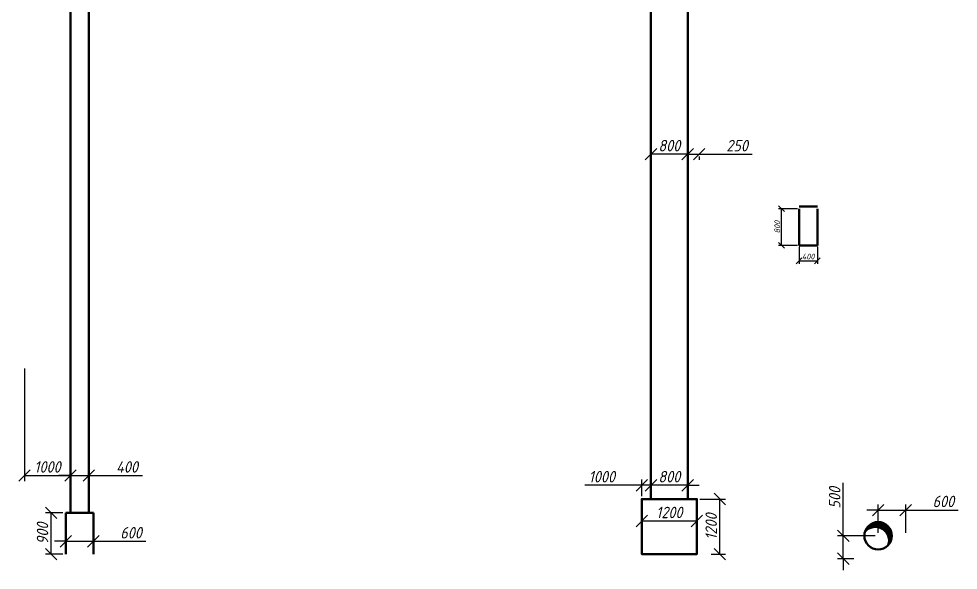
# Model space of a CAD drawing. Header units: millimetres. Extents: x -473555 to 885127, y 4787 to 453528.
# Drawn here: x 366733 to 387202, y 220348 to 232361 of the extents above; entities that cross this region are included whole.
import ezdxf

# ---------------------------------------------------------------- set-up
doc = ezdxf.new("R2010")
doc.units = ezdxf.units.MM
doc.layers.add('ВК_K1_lotok', color=142, linetype='Continuous', lineweight=50)
doc.layers.add('ВК_К3_насос', color=4, linetype='Continuous', lineweight=50)
for name, color, linetype in [('ВК_К1_размер', 7, 'Continuous'), ('ВК_К1_размер @ 100', 7, 'Continuous'), ('ВК_К1_размер @ 50', 7, 'Continuous')]:
    doc.layers.add(name, color=color, linetype=linetype)
doc.styles.add('ISOPEUR', font='isocpeui.ttf', dxfattribs={"width": 0.9})
doc.dimstyles.new('Аннотативный', dxfattribs={"dimscale": 0, "dimtxt": 2.5, "dimasz": 2.5, "dimexe": 1.25, "dimexo": 0.625, "dimtad": 1, "dimdec": 0, "dimtxsty": 'ISOPEUR', "dimblk": 'OBLIQUE', "dimcen": 2.5, "dimclrt": 256, "dimadec": 0, "dimazin": 0, "dimtfac": 1, "dimtdec": 0, "dimtmove": 0, "dimatfit": 3, "dimfxl": 1, "dimtfillclr": 256, "dimarcsym": 0})

# ---------------------------------------------------------------- blocks, each defined once
blk = doc.blocks.new('_Oblique')
at = {"color": 0, "linetype": 'ByBlock', "lineweight": -2}
blk.add_line((-0.5, -0.5), (0.5, 0.5), dxfattribs=at)
blk = doc.blocks.new('*D375')
at = {"layer": 'Defpoints', "color": 0, "transparency": 16777216}
for p in [(368358, 220977), (367758, 220850), (368358, 220850)]:
    blk.add_point(p, dxfattribs=at)
at = {"layer": 'ВК_К1_размер', "color": 0, "lineweight": -2, "transparency": 16777216}
for p, q in [((367758, 220913), (367758, 221102)), ((368358, 220913), (368358, 221102)), ((367758, 220977), (367508, 220977)), ((367758, 220977), (368358, 220977)), ((368358, 220977), (369502, 220977))]:
    blk.add_line(p, q, dxfattribs=at)
at = {"layer": 'ВК_К1_размер', "color": 0, "lineweight": -2, "transparency": 16777216, "xscale": 250, "yscale": 250, "zscale": 250}
blk.add_blockref('_Oblique', (367758, 220977), dxfattribs=at)
at = {"layer": 'ВК_К1_размер', "color": 0, "lineweight": -2, "transparency": 16777216, "xscale": 250, "yscale": 250, "zscale": 250, "rotation": 180}
blk.add_blockref('_Oblique', (368358, 220977), dxfattribs=at)
at = {"layer": 'ВК_К1_размер', "transparency": 16777216, "insert": (369180, 221164), "char_height": 250, "attachment_point": 5, "style": 'ISOPEUR'}
blk.add_mtext('600', dxfattribs=at)
blk = doc.blocks.new('*D376')
at = {"layer": 'Defpoints', "color": 0, "transparency": 16777216}
for p in [(367438, 221598), (367758, 221598), (367758, 220698)]:
    blk.add_point(p, dxfattribs=at)
at = {"layer": 'ВК_К1_размер', "color": 0, "lineweight": -2, "transparency": 16777216}
for p, q in [((367695, 221598), (367313, 221598)), ((367438, 220698), (367438, 221598)), ((367695, 220698), (367313, 220698))]:
    blk.add_line(p, q, dxfattribs=at)
at = {"layer": 'ВК_К1_размер', "color": 0, "lineweight": -2, "transparency": 16777216, "xscale": 250, "yscale": 250, "zscale": 250}
for p, rotation in [((367438, 221598), 90), ((367438, 220698), 270)]:
    blk.add_blockref('_Oblique', p, dxfattribs=dict(at, rotation=rotation))
at = {"layer": 'ВК_К1_размер', "transparency": 16777216, "insert": (367250, 221148), "char_height": 250, "attachment_point": 5, "rotation": 90, "style": 'ISOPEUR'}
blk.add_mtext('900', dxfattribs=at)
blk = doc.blocks.new('*D377')
at = {"layer": 'Defpoints', "color": 0, "transparency": 16777216}
for p in [(367858, 222455), (368258, 222455), (368258, 222411)]:
    blk.add_point(p, dxfattribs=at)
at = {"layer": 'ВК_К1_размер', "color": 0, "lineweight": -2, "transparency": 16777216}
for p, q in [((367858, 222411), (367608, 222411)), ((367858, 222411), (368258, 222411)), ((367858, 222393), (367858, 222286)), ((368258, 222411), (369426, 222411)), ((368258, 222393), (368258, 222286))]:
    blk.add_line(p, q, dxfattribs=at)
at = {"layer": 'ВК_К1_размер', "color": 0, "lineweight": -2, "transparency": 16777216, "xscale": 250, "yscale": 250, "zscale": 250}
blk.add_blockref('_Oblique', (367858, 222411), dxfattribs=at)
at = {"layer": 'ВК_К1_размер', "color": 0, "lineweight": -2, "transparency": 16777216, "xscale": 250, "yscale": 250, "zscale": 250, "rotation": 180}
blk.add_blockref('_Oblique', (368258, 222411), dxfattribs=at)
at = {"layer": 'ВК_К1_размер', "transparency": 16777216, "insert": (369092, 222598), "char_height": 250, "attachment_point": 5, "style": 'ISOPEUR'}
blk.add_mtext('400', dxfattribs=at)
blk = doc.blocks.new('*D379')
at = {"layer": 'Defpoints', "color": 0, "transparency": 16777216}
for p in [(366858, 224804), (367858, 224804), (367858, 222411)]:
    blk.add_point(p, dxfattribs=at)
at = {"layer": 'ВК_К1_размер', "color": 0, "lineweight": -2, "transparency": 16777216}
for p, q in [((366858, 224741), (366858, 222286)), ((367858, 224741), (367858, 222286)), ((366858, 222411), (367858, 222411))]:
    blk.add_line(p, q, dxfattribs=at)
at = {"layer": 'ВК_К1_размер', "color": 0, "lineweight": -2, "transparency": 16777216, "xscale": 250, "yscale": 250, "zscale": 250, "rotation": 180}
blk.add_blockref('_Oblique', (366858, 222411), dxfattribs=at)
at = {"layer": 'ВК_К1_размер', "color": 0, "lineweight": -2, "transparency": 16777216, "xscale": 250, "yscale": 250, "zscale": 250}
blk.add_blockref('_Oblique', (367858, 222411), dxfattribs=at)
at = {"layer": 'ВК_К1_размер', "transparency": 16777216, "insert": (367358, 222598), "char_height": 250, "attachment_point": 5, "style": 'ISOPEUR'}
blk.add_mtext('1000', dxfattribs=at)
blk = doc.blocks.new('*D412')
at = {"layer": 'Defpoints', "color": 0, "transparency": 16777216}
for p in [(381308, 229425), (381558, 229425), (381558, 229410)]:
    blk.add_point(p, dxfattribs=at)
at = {"layer": 'ВК_К1_размер', "color": 0, "lineweight": -2, "transparency": 16777216}
for p, q in [((381308, 229410), (381058, 229410)), ((381308, 229410), (381558, 229410)), ((381308, 229363), (381308, 229285)), ((381558, 229410), (382714, 229410)), ((381558, 229363), (381558, 229285))]:
    blk.add_line(p, q, dxfattribs=at)
at = {"layer": 'ВК_К1_размер', "color": 0, "lineweight": -2, "transparency": 16777216, "xscale": 250, "yscale": 250, "zscale": 250}
blk.add_blockref('_Oblique', (381308, 229410), dxfattribs=at)
at = {"layer": 'ВК_К1_размер', "color": 0, "lineweight": -2, "transparency": 16777216, "xscale": 250, "yscale": 250, "zscale": 250, "rotation": 180}
blk.add_blockref('_Oblique', (381558, 229410), dxfattribs=at)
at = {"layer": 'ВК_К1_размер', "transparency": 16777216, "insert": (382386, 229597), "char_height": 250, "attachment_point": 5, "style": 'ISOPEUR'}
blk.add_mtext('250', dxfattribs=at)
blk = doc.blocks.new('*D413')
at = {"layer": 'Defpoints', "color": 0, "transparency": 16777216}
for p in [(380508, 229794), (381308, 229794), (380508, 229410)]:
    blk.add_point(p, dxfattribs=at)
at = {"layer": 'ВК_К1_размер', "color": 0, "lineweight": -2, "transparency": 16777216}
for p, q in [((380508, 229732), (380508, 229285)), ((381308, 229732), (381308, 229285)), ((381308, 229410), (380508, 229410))]:
    blk.add_line(p, q, dxfattribs=at)
at = {"layer": 'ВК_К1_размер', "color": 0, "lineweight": -2, "transparency": 16777216, "xscale": 250, "yscale": 250, "zscale": 250, "rotation": 180}
blk.add_blockref('_Oblique', (380508, 229410), dxfattribs=at)
at = {"layer": 'ВК_К1_размер', "color": 0, "lineweight": -2, "transparency": 16777216, "xscale": 250, "yscale": 250, "zscale": 250}
blk.add_blockref('_Oblique', (381308, 229410), dxfattribs=at)
at = {"layer": 'ВК_К1_размер', "transparency": 16777216, "insert": (380908, 229597), "char_height": 250, "attachment_point": 5, "style": 'ISOPEUR'}
blk.add_mtext('800', dxfattribs=at)
blk = doc.blocks.new('*D414')
at = {"layer": 'Defpoints', "color": 0, "transparency": 16777216}
for p in [(381508, 221898), (382008, 221898), (381758, 220698)]:
    blk.add_point(p, dxfattribs=at)
at = {"layer": 'ВК_К1_размер', "color": 0, "lineweight": -2, "transparency": 16777216}
for p, q in [((381570, 221898), (382133, 221898)), ((382008, 220698), (382008, 221898)), ((381820, 220698), (382133, 220698))]:
    blk.add_line(p, q, dxfattribs=at)
at = {"layer": 'ВК_К1_размер', "color": 0, "lineweight": -2, "transparency": 16777216, "xscale": 250, "yscale": 250, "zscale": 250}
for p, rotation in [((382008, 221898), 90), ((382008, 220698), 270)]:
    blk.add_blockref('_Oblique', p, dxfattribs=dict(at, rotation=rotation))
at = {"layer": 'ВК_К1_размер', "transparency": 16777216, "insert": (381820, 221298), "char_height": 250, "attachment_point": 5, "rotation": 90, "style": 'ISOPEUR'}
blk.add_mtext('1200', dxfattribs=at)
blk = doc.blocks.new('*D415')
at = {"layer": 'Defpoints', "color": 0, "transparency": 16777216}
for p in [(380308, 221898), (381508, 221898), (380308, 221419)]:
    blk.add_point(p, dxfattribs=at)
at = {"layer": 'ВК_К1_размер', "color": 0, "lineweight": -2, "transparency": 16777216}
for p, q in [((380308, 221835), (380308, 221294)), ((381508, 221835), (381508, 221294)), ((381508, 221419), (380308, 221419))]:
    blk.add_line(p, q, dxfattribs=at)
at = {"layer": 'ВК_К1_размер', "color": 0, "lineweight": -2, "transparency": 16777216, "xscale": 250, "yscale": 250, "zscale": 250, "rotation": 180}
blk.add_blockref('_Oblique', (380308, 221419), dxfattribs=at)
at = {"layer": 'ВК_К1_размер', "color": 0, "lineweight": -2, "transparency": 16777216, "xscale": 250, "yscale": 250, "zscale": 250}
blk.add_blockref('_Oblique', (381508, 221419), dxfattribs=at)
at = {"layer": 'ВК_К1_размер', "transparency": 16777216, "insert": (380908, 221606), "char_height": 250, "attachment_point": 5, "style": 'ISOPEUR'}
blk.add_mtext('1200', dxfattribs=at)
blk = doc.blocks.new('*D416')
at = {"layer": 'Defpoints', "color": 0, "transparency": 16777216}
for p in [(380508, 222325), (381308, 222325), (380508, 222197)]:
    blk.add_point(p, dxfattribs=at)
at = {"layer": 'ВК_К1_размер', "color": 0, "lineweight": -2, "transparency": 16777216}
for p, q in [((380508, 222263), (380508, 222072)), ((381308, 222197), (380508, 222197)), ((381308, 222263), (381308, 222072))]:
    blk.add_line(p, q, dxfattribs=at)
at = {"layer": 'ВК_К1_размер', "color": 0, "lineweight": -2, "transparency": 16777216, "xscale": 250, "yscale": 250, "zscale": 250, "rotation": 180}
blk.add_blockref('_Oblique', (380508, 222197), dxfattribs=at)
at = {"layer": 'ВК_К1_размер', "color": 0, "lineweight": -2, "transparency": 16777216, "xscale": 250, "yscale": 250, "zscale": 250}
blk.add_blockref('_Oblique', (381308, 222197), dxfattribs=at)
at = {"layer": 'ВК_К1_размер', "transparency": 16777216, "insert": (380908, 222385), "char_height": 250, "attachment_point": 5, "style": 'ISOPEUR'}
blk.add_mtext('800', dxfattribs=at)
blk = doc.blocks.new('*D417')
at = {"layer": 'Defpoints', "color": 0, "transparency": 16777216}
for p in [(381308, 222197), (380308, 221898), (381308, 221898)]:
    blk.add_point(p, dxfattribs=at)
at = {"layer": 'ВК_К1_размер', "color": 0, "lineweight": -2, "transparency": 16777216}
for p, q in [((380308, 221960), (380308, 222322)), ((381308, 221960), (381308, 222322)), ((380308, 222197), (379069, 222197)), ((381308, 222197), (380308, 222197)), ((381308, 222197), (381558, 222197))]:
    blk.add_line(p, q, dxfattribs=at)
at = {"layer": 'ВК_К1_размер', "color": 0, "lineweight": -2, "transparency": 16777216, "xscale": 250, "yscale": 250, "zscale": 250}
blk.add_blockref('_Oblique', (380308, 222197), dxfattribs=at)
at = {"layer": 'ВК_К1_размер', "color": 0, "lineweight": -2, "transparency": 16777216, "xscale": 250, "yscale": 250, "zscale": 250, "rotation": 180}
blk.add_blockref('_Oblique', (381308, 222197), dxfattribs=at)
at = {"layer": 'ВК_К1_размер', "transparency": 16777216, "insert": (379438, 222385), "char_height": 250, "attachment_point": 5, "style": 'ISOPEUR'}
blk.add_mtext('1000', dxfattribs=at)
blk = doc.blocks.new('*D425')
at = {"layer": 'Defpoints', "color": 0, "transparency": 16777216}
for p in [(383734, 227423), (384134, 227423), (384134, 227087)]:
    blk.add_point(p, dxfattribs=at)
at = {"layer": 'ВК_К1_размер', "color": 0, "lineweight": -2, "transparency": 16777216}
for p, q in [((383734, 227391), (383734, 227025)), ((384134, 227391), (384134, 227025)), ((383734, 227087), (384134, 227087))]:
    blk.add_line(p, q, dxfattribs=at)
at = {"layer": 'ВК_К1_размер', "color": 0, "lineweight": -2, "transparency": 16777216, "xscale": 125, "yscale": 125, "zscale": 125, "rotation": 180}
blk.add_blockref('_Oblique', (383734, 227087), dxfattribs=at)
at = {"layer": 'ВК_К1_размер', "color": 0, "lineweight": -2, "transparency": 16777216, "xscale": 125, "yscale": 125, "zscale": 125}
blk.add_blockref('_Oblique', (384134, 227087), dxfattribs=at)
at = {"layer": 'ВК_К1_размер', "transparency": 16777216, "insert": (383934, 227181), "char_height": 125, "attachment_point": 5, "style": 'ISOPEUR'}
blk.add_mtext('400', dxfattribs=at)
blk = doc.blocks.new('*D426')
at = {"layer": 'Defpoints', "color": 0, "transparency": 16777216}
for p in [(383352, 228223), (383734, 228223), (383734, 227423)]:
    blk.add_point(p, dxfattribs=at)
at = {"layer": 'ВК_К1_размер', "color": 0, "lineweight": -2, "transparency": 16777216}
for p, q in [((383703, 228223), (383290, 228223)), ((383352, 227423), (383352, 228223)), ((383703, 227423), (383290, 227423))]:
    blk.add_line(p, q, dxfattribs=at)
at = {"layer": 'ВК_К1_размер', "color": 0, "lineweight": -2, "transparency": 16777216, "xscale": 125, "yscale": 125, "zscale": 125}
for p, rotation in [((383352, 228223), 90), ((383352, 227423), 270)]:
    blk.add_blockref('_Oblique', p, dxfattribs=dict(at, rotation=rotation))
at = {"layer": 'ВК_К1_размер', "transparency": 16777216, "insert": (383259, 227823), "char_height": 125, "attachment_point": 5, "rotation": 90, "style": 'ISOPEUR'}
blk.add_mtext('800', dxfattribs=at)
blk = doc.blocks.new('*D452')
at = {"layer": 'Defpoints', "color": 0, "transparency": 16777216}
for p in [(386058, 221658), (385458, 221098), (386058, 221098)]:
    blk.add_point(p, dxfattribs=at)
at = {"layer": 'ВК_К1_размер', "color": 0, "lineweight": -2, "transparency": 16777216}
for p, q in [((385458, 221160), (385458, 221783)), ((386058, 221160), (386058, 221783)), ((385458, 221658), (385208, 221658)), ((385458, 221658), (386058, 221658)), ((386058, 221658), (387202, 221658))]:
    blk.add_line(p, q, dxfattribs=at)
at = {"layer": 'ВК_К1_размер', "color": 0, "lineweight": -2, "transparency": 16777216, "xscale": 250, "yscale": 250, "zscale": 250}
blk.add_blockref('_Oblique', (385458, 221658), dxfattribs=at)
at = {"layer": 'ВК_К1_размер', "color": 0, "lineweight": -2, "transparency": 16777216, "xscale": 250, "yscale": 250, "zscale": 250, "rotation": 180}
blk.add_blockref('_Oblique', (386058, 221658), dxfattribs=at)
at = {"layer": 'ВК_К1_размер', "transparency": 16777216, "insert": (386880, 221846), "char_height": 250, "attachment_point": 5, "style": 'ISOPEUR'}
blk.add_mtext('600', dxfattribs=at)
blk = doc.blocks.new('*D453')
at = {"layer": 'Defpoints', "color": 0, "transparency": 16777216}
for p in [(384698, 221098), (385458, 221098), (384992, 220598)]:
    blk.add_point(p, dxfattribs=at)
at = {"layer": 'ВК_К1_размер', "color": 0, "lineweight": -2, "transparency": 16777216}
for p, q in [((384698, 221098), (384698, 222254)), ((385395, 221098), (384573, 221098)), ((384698, 220598), (384698, 221098)), ((384929, 220598), (384573, 220598)), ((384698, 220598), (384698, 220348))]:
    blk.add_line(p, q, dxfattribs=at)
at = {"layer": 'ВК_К1_размер', "color": 0, "lineweight": -2, "transparency": 16777216, "xscale": 250, "yscale": 250, "zscale": 250}
for p, rotation in [((384698, 221098), 270), ((384698, 220598), 90)]:
    blk.add_blockref('_Oblique', p, dxfattribs=dict(at, rotation=rotation))
at = {"layer": 'ВК_К1_размер', "transparency": 16777216, "insert": (384511, 221926), "char_height": 250, "attachment_point": 5, "rotation": 90, "style": 'ISOPEUR'}
blk.add_mtext('500', dxfattribs=at)

msp = doc.modelspace()

# ---------------------------------------------------------------- linework, layer by layer
at = {"layer": 'ВК_K1_lotok'}
for p, q in [((367857.9, 221597.9), (367857.9, 237747.9)), ((368257.9, 221597.9), (368257.9, 237347.9)), ((380507.9, 221897.9), (380507.9, 235097.9)), ((381307.9, 221897.9), (381307.9, 233897.5)), ((383733.9, 228272.6), (384133.9, 228272.6)), ((383733.9, 228222.6), (383733.9, 227422.6)), ((384133.9, 227422.6), (384133.9, 228222.6)), ((383733.9, 227422.6), (384133.9, 227422.6)), ((368357.9, 221597.9), (367757.9, 221597.9)), ((367757.9, 221597.9), (367757.9, 220697.9)), ((368357.9, 221597.9), (368357.9, 220697.9))]:
    msp.add_line(p, q, dxfattribs=at)
msp.add_lwpolyline([(381307.9, 221897.9), (380307.9, 221897.9), (380307.9, 220697.9), (381507.9, 220697.9), (381507.9, 221897.9), (381307.9, 221897.9)], dxfattribs=at)
at = {"layer": 'ВК_К3_насос'}
msp.add_circle((385457.9, 221097.9), 300, dxfattribs=at)
for centre in [(385394.7, 220989.7), (385408.2, 221025.8), (385424, 221052.8), (385442.1, 221073.1), (385448.8, 221084.4)]:
    msp.add_arc(centre, 300, 341.77312, 137.673, dxfattribs=at)

# ---------------------------------------------------------------- dimensions: what is measured, and where the dimension line sits
at = {"layer": 'ВК_К1_размер @ 100'}
for base, p1, p2, picture, middle in [((380507.9, 229410), (381307.9, 229794.5), (380507.9, 229794.5), '*D413', (380907.9, 229597.5)), ((381557.9, 229410), (381307.9, 229425.1), (381557.9, 229425.1), '*D412', (382385.9, 229597.5)), ((367857.9, 222410.9), (366857.9, 224804), (367857.9, 224804), '*D379', (367357.9, 222598.4)), ((368257.9, 222410.9), (367857.9, 222455), (368257.9, 222455), '*D377', (369092, 222598.4)), ((380507.9, 222197.4), (381307.9, 222325.2), (380507.9, 222325.2), '*D416', (380907.9, 222384.9)), ((380307.9, 221418.6), (381507.9, 221897.9), (380307.9, 221897.9), '*D415', (380907.9, 221606.1)), ((386057.9, 221658.2), (385457.9, 221097.9), (386057.9, 221097.9), '*D452', (386880.1, 221845.7)), ((368357.9, 220976.7), (367757.9, 220850.2), (368357.9, 220850.2), '*D375', (369180.1, 221164.2))]:
    dim = msp.add_linear_dim(base=base, p1=p1, p2=p2, dimstyle='Аннотативный', override={"dimscale": 100, "dimtix": 0, "dimtofl": 1, "dimtmove": 0, "dimatfit": 1}, dxfattribs=at)
    dim.commit()
    dim.dimension.update_dxf_attribs({"geometry": picture, "text_midpoint": middle})
dim = msp.add_linear_dim(base=(381307.9, 222197.4), p1=(380307.9, 221897.9), p2=(381307.9, 221897.9), dimstyle='Аннотативный', override={"dimscale": 100, "dimtix": 0, "dimtofl": 1, "dimtmove": 0, "dimatfit": 1}, dxfattribs=at)
dim.commit()
dim.dimension.update_dxf_attribs({"geometry": '*D417', "text_midpoint": (379438.2, 222197.4), "dimtype": 160})
for base, p1, p2, picture, middle in [((384698.1, 221097.9), (384991.9, 220597.9), (385457.9, 221097.9), '*D453', (384510.6, 221925.9)), ((382007.9, 221897.9), (381757.9, 220697.9), (381507.9, 221897.9), '*D414', (381820.4, 221297.9)), ((367437.7, 221597.9), (367757.9, 220697.9), (367757.9, 221597.9), '*D376', (367250.2, 221147.9))]:
    dim = msp.add_linear_dim(base=base, p1=p1, p2=p2, angle=90, dimstyle='Аннотативный', override={"dimscale": 100, "dimtix": 0, "dimtofl": 1, "dimtmove": 0, "dimatfit": 1}, dxfattribs=at)
    dim.commit()
    dim.dimension.update_dxf_attribs({"geometry": picture, "text_midpoint": middle})
at = {"layer": 'ВК_К1_размер @ 50'}
dim = msp.add_linear_dim(base=(383352.4, 228222.6), p1=(383733.9, 227422.6), p2=(383733.9, 228222.6), angle=90, dimstyle='Аннотативный', override={"dimscale": 50, "dimtix": 0, "dimtofl": 1, "dimtmove": 0, "dimatfit": 1}, dxfattribs=at)
dim.commit()
dim.dimension.update_dxf_attribs({"geometry": '*D426', "text_midpoint": (383258.6, 227822.6)})
dim = msp.add_linear_dim(base=(384133.9, 227087.2), p1=(383733.9, 227422.6), p2=(384133.9, 227422.6), dimstyle='Аннотативный', override={"dimscale": 50, "dimtix": 0, "dimtofl": 1, "dimtmove": 0, "dimatfit": 1}, dxfattribs=at)
dim.commit()
dim.dimension.update_dxf_attribs({"geometry": '*D425', "text_midpoint": (383933.9, 227181)})

doc.saveas('drawing.dxf')
